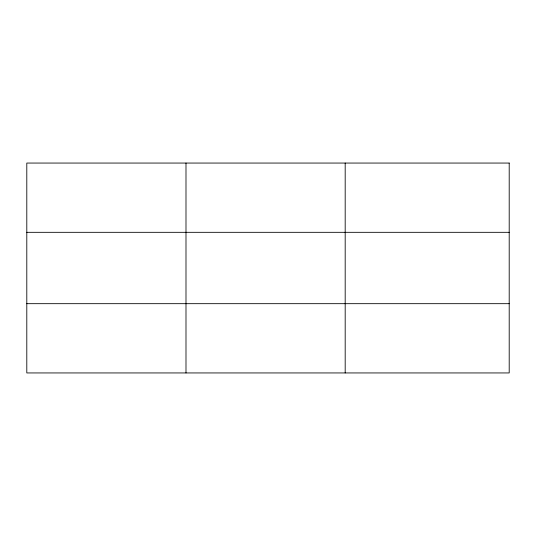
<?xml version="1.0" encoding="UTF-8"?>
<svg xmlns="http://www.w3.org/2000/svg" width="536" height="536" viewBox="0 0 536 536"><rect width="100%" height="100%" fill="white"/><g stroke="black" fill="none" stroke-linecap="round" stroke-linejoin="round"><path stroke-width="0.8" d="M185.992 372.942L185.992 163.058M345.184 372.942L345.184 163.058M26.8 232.323L509.2 232.323M26.8 303.678L509.2 303.678M509.2 163.058L509.2 372.942L26.8 372.942L26.8 163.058L509.2 163.058"/></g></svg>
